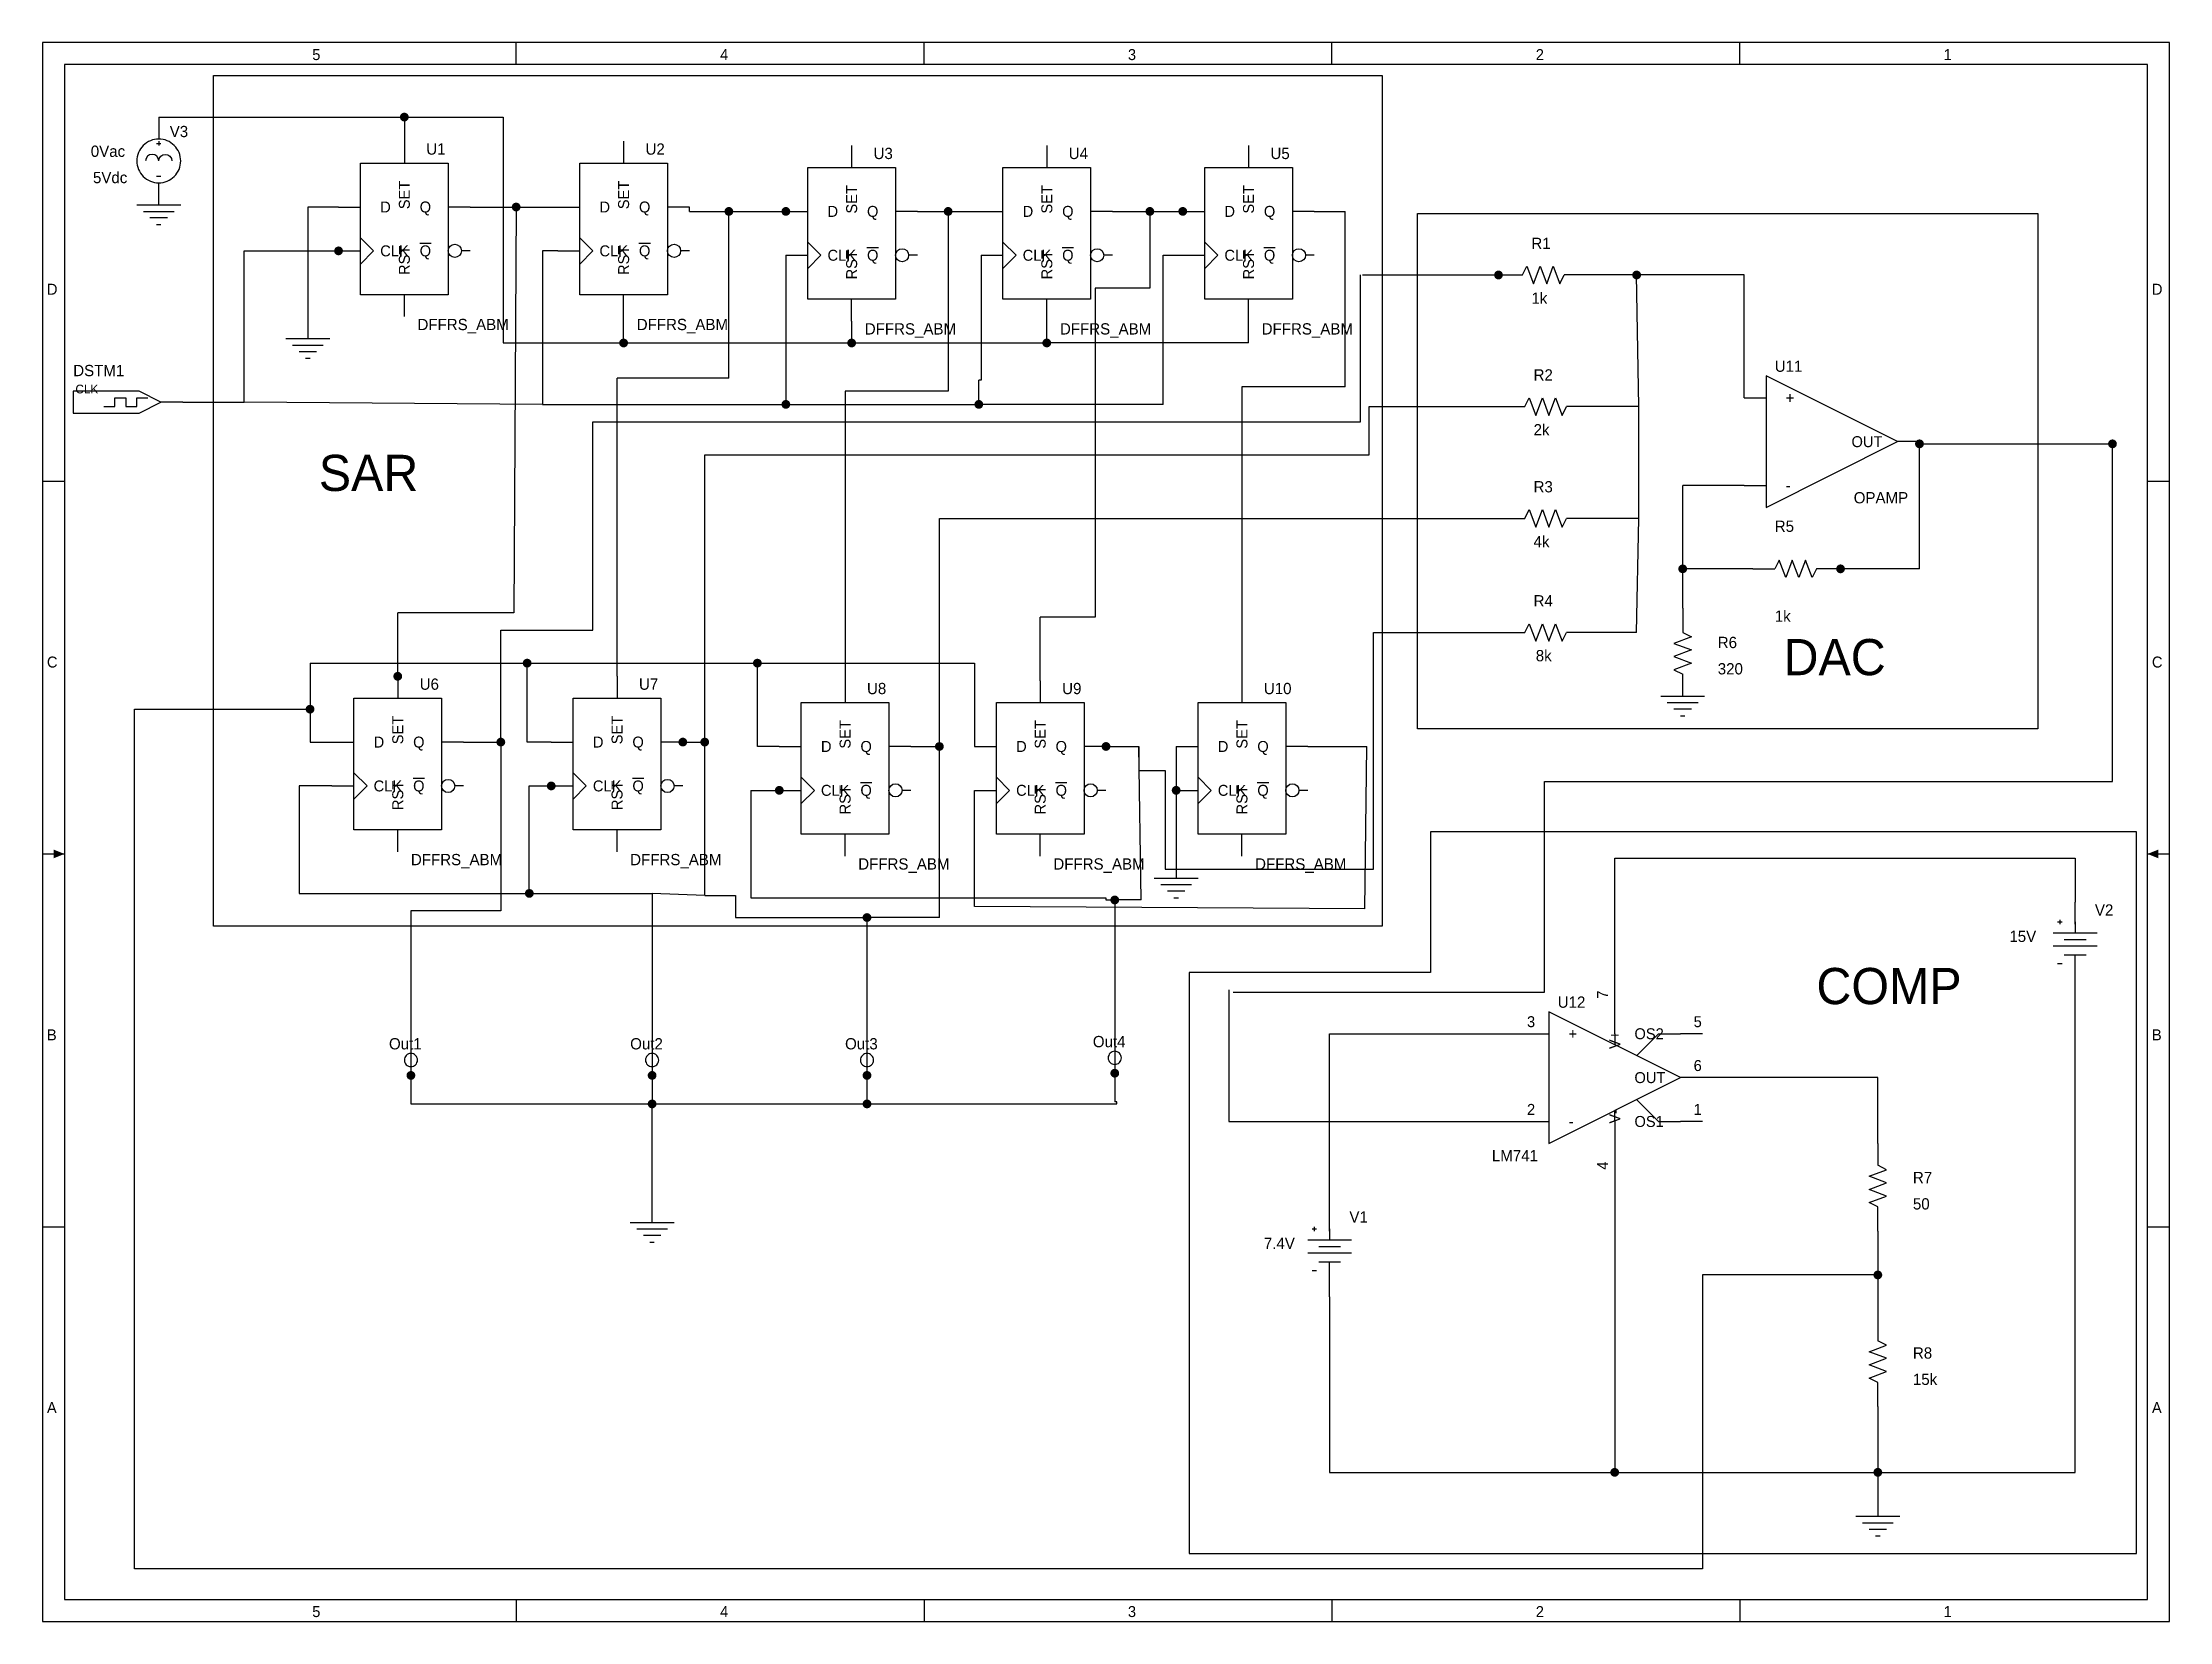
# Model space of a CAD drawing. Extents: x -0.1 to 9.6, y 0.1 to 7.3.
import ezdxf

# ---------------------------------------------------------------- set-up
doc = ezdxf.new("R2010")
doc.units = 0

msp = doc.modelspace()

# ---------------------------------------------------------------- linework, layer by layer
at = {"layer": 'COMMENTS'}
for points in [[(0.68, 7.15), (6.01, 7.15), (6.01, 3.27), (0.68, 3.27)], [(6.17, 6.52), (9, 6.52), (9, 4.17), (6.17, 4.17)]]:
    msp.add_lwpolyline(points, close=True, dxfattribs=at)
msp.add_lwpolyline([(9.28, 3.7), (6.23, 3.7), (6.23, 3.06), (5.13, 3.06), (5.13, 0.41), (9.45, 0.41), (9.45, 3.7), (9.28, 3.7)], dxfattribs=at)
at = {"layer": 'PARTS'}
for p, q in [((0.43, 6.96), (0.43, 6.86)), ((1.55, 6.85), (1.55, 6.75)), ((2.55, 6.85), (2.55, 6.75)), ((3.59, 6.83), (3.59, 6.73)), ((4.48, 6.83), (4.48, 6.73)), ((5.4, 6.83), (5.4, 6.73)), ((0.43, 6.56), (0.43, 6.66)), ((1.25, 6.55), (1.35, 6.55)), ((1.85, 6.55), (1.75, 6.55)), ((2.25, 6.55), (2.35, 6.55)), ((2.85, 6.55), (2.75, 6.55)), ((3.29, 6.53), (3.39, 6.53)), ((3.89, 6.53), (3.79, 6.53)), ((4.18, 6.53), (4.28, 6.53)), ((4.78, 6.53), (4.68, 6.53)), ((5.1, 6.53), (5.2, 6.53)), ((5.7, 6.53), (5.6, 6.53)), ((1.35, 6.41), (1.41, 6.35)), ((2.35, 6.41), (2.41, 6.35)), ((1.25, 6.35), (1.35, 6.35)), ((1.41, 6.35), (1.35, 6.29)), ((1.85, 6.35), (1.81, 6.35)), ((2.25, 6.35), (2.35, 6.35)), ((2.41, 6.35), (2.35, 6.29)), ((2.85, 6.35), (2.81, 6.35)), ((3.29, 6.33), (3.39, 6.33)), ((3.39, 6.39), (3.45, 6.33)), ((3.45, 6.33), (3.39, 6.27)), ((3.89, 6.33), (3.85, 6.33)), ((4.18, 6.33), (4.28, 6.33)), ((4.28, 6.39), (4.34, 6.33)), ((4.34, 6.33), (4.28, 6.27)), ((4.78, 6.33), (4.74, 6.33)), ((5.1, 6.33), (5.2, 6.33)), ((5.2, 6.39), (5.26, 6.33)), ((5.26, 6.33), (5.2, 6.27)), ((5.7, 6.33), (5.66, 6.33)), ((6.54, 6.24), (6.64, 6.24)), ((6.94, 6.24), (6.84, 6.24)), ((1.55, 6.05), (1.55, 6.15)), ((2.55, 6.05), (2.55, 6.15)), ((3.59, 6.03), (3.59, 6.13)), ((4.48, 6.03), (4.48, 6.13)), ((5.4, 6.03), (5.4, 6.13)), ((0.54, 5.66), (0.44, 5.66)), ((6.55, 5.64), (6.65, 5.64)), ((6.95, 5.64), (6.85, 5.64)), ((7.66, 5.68), (7.76, 5.68)), ((8.46, 5.48), (8.36, 5.48)), ((7.66, 5.28), (7.76, 5.28)), ((6.55, 5.13), (6.65, 5.13)), ((6.95, 5.13), (6.85, 5.13)), ((7.7, 4.9), (7.8, 4.9)), ((8.1, 4.9), (8, 4.9)), ((7.38, 4.72), (7.38, 4.62)), ((6.55, 4.61), (6.65, 4.61)), ((6.95, 4.61), (6.85, 4.61)), ((1.52, 4.41), (1.52, 4.31)), ((2.52, 4.41), (2.52, 4.31)), ((3.56, 4.39), (3.56, 4.29)), ((4.45, 4.39), (4.45, 4.29)), ((5.37, 4.39), (5.37, 4.29)), ((7.38, 4.32), (7.38, 4.42)), ((1.22, 4.11), (1.32, 4.11)), ((1.82, 4.11), (1.72, 4.11)), ((2.22, 4.11), (2.32, 4.11)), ((2.82, 4.11), (2.72, 4.11)), ((3.26, 4.09), (3.36, 4.09)), ((3.86, 4.09), (3.76, 4.09)), ((4.15, 4.09), (4.25, 4.09)), ((4.75, 4.09), (4.65, 4.09)), ((5.07, 4.09), (5.17, 4.09)), ((5.67, 4.09), (5.57, 4.09)), ((1.22, 3.91), (1.32, 3.91)), ((1.32, 3.97), (1.38, 3.91)), ((1.38, 3.91), (1.32, 3.85)), ((1.82, 3.91), (1.78, 3.91)), ((2.22, 3.91), (2.32, 3.91)), ((2.32, 3.97), (2.38, 3.91)), ((2.38, 3.91), (2.32, 3.85)), ((2.82, 3.91), (2.78, 3.91)), ((3.26, 3.89), (3.36, 3.89)), ((3.36, 3.95), (3.42, 3.89)), ((3.42, 3.89), (3.36, 3.83)), ((3.86, 3.89), (3.82, 3.89)), ((4.15, 3.89), (4.25, 3.89)), ((4.25, 3.95), (4.31, 3.89)), ((4.31, 3.89), (4.25, 3.83)), ((4.75, 3.89), (4.71, 3.89)), ((5.07, 3.89), (5.17, 3.89)), ((5.17, 3.95), (5.23, 3.89)), ((5.23, 3.89), (5.17, 3.83)), ((5.67, 3.89), (5.63, 3.89)), ((1.52, 3.61), (1.52, 3.71)), ((2.52, 3.61), (2.52, 3.71)), ((3.56, 3.59), (3.56, 3.69)), ((4.45, 3.59), (4.45, 3.69)), ((5.37, 3.59), (5.37, 3.69)), ((9.17, 2.98), (9.17, 3.08)), ((6.67, 2.78), (6.77, 2.78)), ((7.47, 2.78), (7.37, 2.78)), ((7.47, 2.58), (7.37, 2.58)), ((6.67, 2.38), (6.77, 2.38)), ((7.47, 2.38), (7.37, 2.38)), ((8.27, 2.28), (8.27, 2.18)), ((8.27, 1.88), (8.27, 1.98)), ((5.77, 1.58), (5.77, 1.68)), ((8.27, 1.48), (8.27, 1.38)), ((8.27, 1.08), (8.27, 1.18))]:
    msp.add_line(p, q, dxfattribs=at)
for points in [[(0.53, 6.76, 0.0985), (0.5224, 6.7983, 0.0985), (0.5007, 6.8307, 0.0985), (0.4683, 6.8524, 0.0985), (0.43, 6.86, 0.0985), (0.3917, 6.8524, 0.0985), (0.3593, 6.8307, 0.0985), (0.3376, 6.7983, 0.0985), (0.33, 6.76, 0.0985), (0.3376, 6.7217, 0.0985), (0.3593, 6.6893, 0.0985), (0.3917, 6.6676, 0.0985), (0.43, 6.66, 0.0985), (0.4683, 6.6676, 0.0985), (0.5007, 6.6893, 0.0985), (0.5224, 6.7217, 0.0985)], [(1.61, 2.66, 0.0985), (1.6077, 2.6715, 0.0985), (1.6012, 2.6812, 0.0985), (1.5915, 2.6877, 0.0985), (1.58, 2.69, 0.0985), (1.5685, 2.6877, 0.0985), (1.5588, 2.6812, 0.0985), (1.5523, 2.6715, 0.0985), (1.55, 2.66, 0.0985), (1.5523, 2.6485, 0.0985), (1.5588, 2.6388, 0.0985), (1.5685, 2.6323, 0.0985), (1.58, 2.63, 0.0985), (1.5915, 2.6323, 0.0985), (1.6012, 2.6388, 0.0985), (1.6077, 2.6485, 0.0985)], [(2.71, 2.66, 0.0985), (2.7077, 2.6715, 0.0985), (2.7012, 2.6812, 0.0985), (2.6915, 2.6877, 0.0985), (2.68, 2.69, 0.0985), (2.6685, 2.6877, 0.0985), (2.6588, 2.6812, 0.0985), (2.6523, 2.6715, 0.0985), (2.65, 2.66, 0.0985), (2.6523, 2.6485, 0.0985), (2.6588, 2.6388, 0.0985), (2.6685, 2.6323, 0.0985), (2.68, 2.63, 0.0985), (2.6915, 2.6323, 0.0985), (2.7012, 2.6388, 0.0985), (2.7077, 2.6485, 0.0985)], [(3.69, 2.66, 0.0985), (3.6877, 2.6715, 0.0985), (3.6812, 2.6812, 0.0985), (3.6715, 2.6877, 0.0985), (3.66, 2.69, 0.0985), (3.6485, 2.6877, 0.0985), (3.6388, 2.6812, 0.0985), (3.6323, 2.6715, 0.0985), (3.63, 2.66, 0.0985), (3.6323, 2.6485, 0.0985), (3.6388, 2.6388, 0.0985), (3.6485, 2.6323, 0.0985), (3.66, 2.63, 0.0985), (3.6715, 2.6323, 0.0985), (3.6812, 2.6388, 0.0985), (3.6877, 2.6485, 0.0985)], [(4.82, 2.67, 0.0985), (4.8177, 2.6815, 0.0985), (4.8112, 2.6912, 0.0985), (4.8015, 2.6977, 0.0985), (4.79, 2.7, 0.0985), (4.7785, 2.6977, 0.0985), (4.7688, 2.6912, 0.0985), (4.7623, 2.6815, 0.0985), (4.76, 2.67, 0.0985), (4.7623, 2.6585, 0.0985), (4.7688, 2.6488, 0.0985), (4.7785, 2.6423, 0.0985), (4.79, 2.64, 0.0985), (4.8015, 2.6423, 0.0985), (4.8112, 2.6488, 0.0985), (4.8177, 2.6585, 0.0985)]]:
    msp.add_lwpolyline(points, format="xyb", close=True, dxfattribs=at)
for points in [[(0.43, 6.76, 1), (0.37, 6.76)], [(0.43, 6.76, -1), (0.49, 6.76)]]:
    msp.add_lwpolyline(points, format="xyb", dxfattribs=at)
for points in [[(0.42, 6.84), (0.44, 6.84)], [(0.43, 6.85), (0.43, 6.83)], [(0.42, 6.69), (0.44, 6.69)], [(0.33, 6.56), (0.53, 6.56)], [(0.36, 6.53), (0.5, 6.53)], [(0.47, 6.5), (0.39, 6.5)], [(0.42, 6.47), (0.44, 6.47)], [(6.64, 6.24), (6.65, 6.24)], [(6.65, 6.24), (6.67, 6.28)], [(6.67, 6.28), (6.7, 6.2)], [(6.7, 6.2), (6.73, 6.28)], [(6.73, 6.28), (6.76, 6.2)], [(6.76, 6.2), (6.79, 6.28)], [(6.79, 6.28), (6.82, 6.2)], [(6.82, 6.2), (6.84, 6.24)], [(1.01, 5.95), (1.21, 5.95)], [(1.04, 5.92), (1.18, 5.92)], [(1.15, 5.89), (1.07, 5.89)], [(1.1, 5.86), (1.12, 5.86)], [(8.36, 5.48), (7.76, 5.78)], [(7.76, 5.78), (7.76, 5.18)], [(0.04, 5.71), (0.04, 5.61)], [(0.34, 5.71), (0.04, 5.71)], [(0.18, 5.64), (0.23, 5.64)], [(0.23, 5.64), (0.23, 5.68)], [(0.23, 5.68), (0.28, 5.68)], [(0.28, 5.68), (0.28, 5.64)], [(0.28, 5.64), (0.33, 5.64)], [(0.33, 5.64), (0.33, 5.68)], [(0.33, 5.68), (0.38, 5.68)], [(0.44, 5.66), (0.34, 5.71)], [(0.34, 5.61), (0.44, 5.66)], [(6.65, 5.64), (6.66, 5.64)], [(6.66, 5.64), (6.68, 5.68)], [(6.68, 5.68), (6.71, 5.6)], [(6.71, 5.6), (6.74, 5.68)], [(6.74, 5.68), (6.77, 5.6)], [(6.77, 5.6), (6.8, 5.68)], [(6.8, 5.68), (6.83, 5.6)], [(6.83, 5.6), (6.85, 5.64)], [(0.04, 5.61), (0.34, 5.61)], [(7.76, 5.18), (8.36, 5.48)], [(6.66, 5.13), (6.68, 5.17)], [(6.68, 5.17), (6.71, 5.09)], [(6.71, 5.09), (6.74, 5.17)], [(6.74, 5.17), (6.77, 5.09)], [(6.77, 5.09), (6.8, 5.17)], [(6.8, 5.17), (6.83, 5.09)], [(6.65, 5.13), (6.66, 5.13)], [(6.83, 5.09), (6.85, 5.13)], [(7.82, 4.94), (7.8, 4.9)], [(7.85, 4.86), (7.82, 4.94)], [(7.88, 4.94), (7.85, 4.86)], [(7.91, 4.86), (7.88, 4.94)], [(7.94, 4.94), (7.91, 4.86)], [(7.97, 4.86), (7.94, 4.94)], [(7.99, 4.9), (7.97, 4.86)], [(8, 4.9), (7.99, 4.9)], [(6.65, 4.61), (6.66, 4.61)], [(6.66, 4.61), (6.68, 4.65)], [(6.68, 4.65), (6.71, 4.57)], [(6.71, 4.57), (6.74, 4.65)], [(6.74, 4.65), (6.77, 4.57)], [(6.77, 4.57), (6.8, 4.65)], [(6.8, 4.65), (6.83, 4.57)], [(6.83, 4.57), (6.85, 4.61)], [(7.42, 4.59), (7.34, 4.56)], [(7.34, 4.56), (7.42, 4.53)], [(7.38, 4.62), (7.38, 4.61)], [(7.38, 4.61), (7.42, 4.59)], [(7.42, 4.53), (7.34, 4.5)], [(7.34, 4.5), (7.42, 4.47)], [(7.42, 4.47), (7.34, 4.44)], [(7.34, 4.44), (7.38, 4.42)], [(7.28, 4.32), (7.48, 4.32)], [(7.31, 4.29), (7.45, 4.29)], [(7.42, 4.26), (7.34, 4.26)], [(7.37, 4.23), (7.39, 4.23)], [(4.97, 3.49), (5.17, 3.49)], [(5, 3.46), (5.14, 3.46)], [(5.11, 3.43), (5.03, 3.43)], [(5.06, 3.4), (5.08, 3.4)], [(9.1, 3.3), (9.1, 3.28)], [(9.17, 3.28), (9.17, 3.38)], [(9.07, 3.24), (9.27, 3.24)], [(9.09, 3.29), (9.11, 3.29)], [(9.12, 3.21), (9.22, 3.21)], [(9.17, 3.29), (9.17, 3.24)], [(9.27, 3.18), (9.07, 3.18)], [(9.12, 3.14), (9.22, 3.14)], [(9.17, 3.08), (9.17, 3.14)], [(9.09, 3.1), (9.11, 3.1)], [(7.37, 2.58), (6.77, 2.88)], [(6.77, 2.88), (6.77, 2.28)], [(7.07, 2.78), (7.07, 2.88)], [(7.07, 2.78), (7.07, 2.73)], [(7.27, 2.78), (7.17, 2.68)], [(7.27, 2.78), (7.37, 2.78)], [(1.58, 2.63), (1.58, 2.59)], [(2.68, 2.63), (2.68, 2.59)], [(3.66, 2.63), (3.66, 2.59)], [(4.79, 2.64), (4.79, 2.6)], [(6.77, 2.28), (7.37, 2.58)], [(7.07, 2.38), (7.07, 2.43)], [(7.17, 2.48), (7.27, 2.38)], [(7.07, 2.38), (7.07, 2.28)], [(7.27, 2.38), (7.37, 2.38)], [(8.23, 2.13), (8.31, 2.16)], [(8.31, 2.16), (8.27, 2.18)], [(8.31, 2.1), (8.23, 2.13)], [(8.23, 2.07), (8.31, 2.1)], [(8.31, 2.04), (8.23, 2.07)], [(8.23, 2.01), (8.31, 2.04)], [(5.77, 1.88), (5.77, 1.98)], [(8.27, 1.99), (8.23, 2.01)], [(8.27, 1.98), (8.27, 1.99)], [(2.58, 1.92), (2.78, 1.92)], [(2.61, 1.89), (2.75, 1.89)], [(2.72, 1.86), (2.64, 1.86)], [(5.69, 1.89), (5.71, 1.89)], [(5.7, 1.9), (5.7, 1.88)], [(5.77, 1.89), (5.77, 1.84)], [(2.67, 1.83), (2.69, 1.83)], [(5.67, 1.84), (5.87, 1.84)], [(5.87, 1.78), (5.67, 1.78)], [(5.72, 1.81), (5.82, 1.81)], [(5.69, 1.7), (5.71, 1.7)], [(5.72, 1.74), (5.82, 1.74)], [(5.77, 1.68), (5.77, 1.74)], [(8.23, 1.33), (8.31, 1.36)], [(8.31, 1.36), (8.27, 1.38)], [(8.31, 1.3), (8.23, 1.33)], [(8.23, 1.27), (8.31, 1.3)], [(8.31, 1.24), (8.23, 1.27)], [(8.23, 1.21), (8.31, 1.24)], [(8.27, 1.19), (8.23, 1.21)], [(8.27, 1.18), (8.27, 1.19)], [(8.17, 0.58), (8.37, 0.58)], [(8.2, 0.55), (8.34, 0.55)], [(8.31, 0.52), (8.23, 0.52)], [(8.26, 0.49), (8.28, 0.49)]]:
    msp.add_lwpolyline(points, dxfattribs=at)
for points in [[(1.35, 6.75), (1.75, 6.75), (1.75, 6.15), (1.35, 6.15)], [(2.35, 6.75), (2.75, 6.75), (2.75, 6.15), (2.35, 6.15)], [(3.39, 6.73), (3.79, 6.73), (3.79, 6.13), (3.39, 6.13)], [(4.28, 6.73), (4.68, 6.73), (4.68, 6.13), (4.28, 6.13)], [(5.2, 6.73), (5.6, 6.73), (5.6, 6.13), (5.2, 6.13)], [(1.32, 4.31), (1.72, 4.31), (1.72, 3.71), (1.32, 3.71)], [(2.32, 4.31), (2.72, 4.31), (2.72, 3.71), (2.32, 3.71)], [(3.36, 4.29), (3.76, 4.29), (3.76, 3.69), (3.36, 3.69)], [(4.25, 4.29), (4.65, 4.29), (4.65, 3.69), (4.25, 3.69)], [(5.17, 4.29), (5.57, 4.29), (5.57, 3.69), (5.17, 3.69)]]:
    msp.add_lwpolyline(points, close=True, dxfattribs=at)
for centre in [(1.78, 6.35), (2.78, 6.35), (3.82, 6.33), (4.71, 6.33), (5.63, 6.33), (1.75, 3.91), (2.75, 3.91), (3.79, 3.89), (4.68, 3.89), (5.6, 3.89)]:
    msp.add_circle(centre, 0.03, dxfattribs=at)
at = {"layer": 'TITLE'}
for points in [[(-0.1, 0.1), (9.6, 0.1), (9.6, 7.3), (-0.1, 7.3)], [(0, 0.2), (9.5, 0.2), (9.5, 7.2), (0, 7.2)]]:
    msp.add_lwpolyline(points, close=True, dxfattribs=at)
for points in [[(2.06, 7.2), (2.06, 7.3)], [(3.92, 7.2), (3.92, 7.3)], [(5.78, 7.2), (5.78, 7.3)], [(7.64, 7.2), (7.64, 7.3)], [(-0.1, 5.3), (0, 5.3)], [(9.5, 5.3), (9.6, 5.3)], [(-0.1, 3.6), (0, 3.6)], [(9.5, 3.6), (9.6, 3.6)], [(-0.1, 1.9), (0, 1.9)], [(9.5, 1.9), (9.6, 1.9)], [(2.06, 0.2), (2.06, 0.1)], [(3.92, 0.2), (3.92, 0.1)], [(5.78, 0.2), (5.78, 0.1)], [(7.64, 0.2), (7.64, 0.1)]]:
    msp.add_lwpolyline(points, dxfattribs=at)
for points in [[(0, 3.6), (-0.05, 3.62), (-0.05, 3.58), (-0.05, 3.6)], [(0, 3.6), (-0.05, 3.62), (-0.05, 3.58), (-0.05, 3.6)], [(0, 3.6), (-0.05, 3.62), (-0.05, 3.58), (-0.05, 3.6)], [(9.5, 3.6), (9.55, 3.62), (9.55, 3.58), (9.55, 3.6)], [(9.5, 3.6), (9.55, 3.62), (9.55, 3.58), (9.55, 3.6)], [(9.5, 3.6), (9.55, 3.62), (9.55, 3.58), (9.55, 3.6)]]:
    msp.add_solid(points, dxfattribs=at)
at = {"layer": 'WIRE'}
for points in [[(0.43, 6.96), (1.55, 6.96)], [(1.55, 6.96), (2, 6.96)], [(1.55, 6.96), (1.55, 6.85)], [(2, 6.96), (2, 5.93)], [(1.25, 6.55), (1.11, 6.55)], [(1.11, 6.55), (1.11, 5.95)], [(1.85, 6.55), (2.06, 6.55)], [(2.06, 6.55), (2.05, 4.7)], [(2.06, 6.55), (2.25, 6.55)], [(2.85, 6.53), (2.85, 6.55)], [(2.85, 6.53), (3.03, 6.53)], [(3.03, 5.77), (3.03, 6.53)], [(3.03, 6.53), (3.29, 6.53)], [(3.29, 6.53), (3.31, 6.53)], [(3.89, 6.53), (4.03, 6.53)], [(4.03, 6.53), (4.03, 5.71)], [(4.03, 6.53), (4.18, 6.53)], [(4.78, 6.53), (4.95, 6.53)], [(4.95, 6.53), (4.95, 6.18)], [(4.95, 6.53), (5.1, 6.53)], [(5.1, 6.53), (5.11, 6.53)], [(5.7, 6.53), (5.84, 6.53)], [(5.84, 5.73), (5.84, 6.53)], [(0.82, 6.35), (1.25, 6.35)], [(0.82, 5.66), (0.82, 6.35)], [(1.25, 6.35), (1.26, 6.35)], [(2.25, 6.35), (2.18, 6.35)], [(2.18, 6.35), (2.18, 5.65)], [(3.29, 6.33), (3.29, 5.65)], [(4.18, 6.33), (4.18, 5.76)], [(5.01, 5.65), (5.01, 6.33)], [(5.01, 6.33), (5.1, 6.33)], [(5.91, 5.57), (5.91, 6.24)], [(5.92, 6.24), (6.54, 6.24)], [(6.55, 6.24), (6.54, 6.24)], [(7.17, 6.24), (6.94, 6.24)], [(7.66, 6.24), (7.17, 6.24)], [(7.18, 5.64), (7.17, 6.24)], [(7.66, 5.68), (7.66, 6.24)], [(4.7, 6.18), (4.7, 4.68)], [(4.95, 6.18), (4.7, 6.18)], [(2.55, 5.93), (2.55, 6.05)], [(3.59, 6.03), (3.59, 5.93)], [(4.48, 5.93), (4.48, 6.03)], [(5.4, 5.93), (5.4, 6.03)], [(2, 5.93), (2.55, 5.93)], [(2.55, 5.93), (3.59, 5.93)], [(3.59, 5.93), (4.48, 5.93)], [(5.4, 5.93), (4.48, 5.93)], [(2.52, 4.41), (2.52, 5.77)], [(3.03, 5.77), (2.52, 5.77)], [(4.17, 5.65), (4.17, 5.76)], [(4.18, 5.76), (4.17, 5.76)], [(5.84, 5.73), (5.37, 5.73)], [(5.37, 5.73), (5.37, 4.39)], [(0.54, 5.66), (0.82, 5.66)], [(2.18, 5.65), (0.82, 5.66)], [(2.18, 5.65), (3.29, 5.65)], [(3.29, 5.65), (4.17, 5.65)], [(4.03, 5.71), (3.56, 5.71)], [(3.56, 5.71), (3.56, 4.39)], [(5.01, 5.65), (4.17, 5.65)], [(5.95, 5.42), (5.95, 5.64)], [(5.95, 5.64), (6.55, 5.64)], [(7.18, 5.64), (6.95, 5.64)], [(7.18, 5.13), (7.18, 5.64)], [(2.41, 5.57), (5.91, 5.57)], [(2.41, 4.62), (2.41, 5.57)], [(8.46, 5.47), (8.46, 5.48)], [(8.46, 5.47), (9.34, 5.47)], [(8.46, 4.9), (8.46, 5.47)], [(9.34, 3.93), (9.34, 5.47)], [(9.34, 5.47), (9.35, 5.47)], [(2.92, 5.42), (5.95, 5.42)], [(2.92, 4.11), (2.92, 5.42)], [(7.38, 4.9), (7.38, 5.28)], [(7.66, 5.28), (7.38, 5.28)], [(3.99, 5.13), (6.55, 5.13)], [(3.99, 4.09), (3.99, 5.13)], [(7.18, 5.13), (6.95, 5.13)], [(7.17, 4.61), (7.18, 5.13)], [(7.38, 4.72), (7.38, 4.9)], [(7.7, 4.9), (7.38, 4.9)], [(8.1, 4.9), (8.09, 4.9)], [(8.46, 4.9), (8.1, 4.9)], [(1.52, 4.41), (1.52, 4.7)], [(2.05, 4.7), (1.52, 4.7)], [(4.45, 4.39), (4.45, 4.68)], [(4.7, 4.68), (4.45, 4.68)], [(1.99, 4.62), (2.41, 4.62)], [(1.99, 4.11), (1.99, 4.62)], [(5.97, 3.53), (5.97, 4.61)], [(5.97, 4.61), (6.55, 4.61)], [(7.17, 4.61), (6.95, 4.61)], [(1.12, 4.47), (1.12, 4.26)], [(1.12, 4.47), (2.11, 4.47)], [(2.11, 4.11), (2.11, 4.47)], [(2.11, 4.47), (3.16, 4.47)], [(3.16, 4.09), (3.16, 4.47)], [(3.16, 4.47), (4.15, 4.47)], [(4.15, 4.47), (4.15, 4.09)], [(1.52, 4.41), (1.52, 4.4)], [(0.32, 0.34), (0.32, 4.26)], [(0.32, 4.26), (1.12, 4.26)], [(1.12, 4.26), (1.12, 4.11)], [(1.12, 4.11), (1.22, 4.11)], [(1.82, 4.11), (1.99, 4.11)], [(1.99, 4.11), (1.99, 3.34)], [(2.22, 4.11), (2.11, 4.11)], [(2.81, 4.11), (2.82, 4.11)], [(2.82, 4.11), (2.92, 4.11)], [(2.92, 3.41), (2.92, 4.11)], [(3.26, 4.09), (3.16, 4.09)], [(3.86, 4.09), (3.99, 4.09)], [(3.99, 3.31), (3.99, 4.09)], [(4.74, 4.09), (4.75, 4.09)], [(4.75, 4.09), (4.9, 4.09)], [(4.91, 3.39), (4.9, 4.09)], [(4.9, 4.09), (4.9, 3.98)], [(5.07, 4.09), (5.07, 3.89)], [(5.67, 4.09), (5.94, 4.09)], [(5.93, 3.35), (5.94, 4.09)], [(4.9, 3.98), (5.02, 3.98)], [(5.02, 3.98), (5.02, 3.53)], [(1.22, 3.91), (1.07, 3.91)], [(1.07, 3.91), (1.07, 3.42)], [(2.12, 3.91), (2.22, 3.91)], [(2.12, 3.42), (2.12, 3.91)], [(2.22, 3.91), (2.23, 3.91)], [(3.13, 3.89), (3.13, 3.4)], [(3.13, 3.89), (3.26, 3.89)], [(3.26, 3.89), (3.27, 3.89)], [(4.15, 3.36), (4.15, 3.89)], [(5.07, 3.89), (5.07, 3.49)], [(6.75, 3.93), (9.34, 3.93)], [(6.75, 2.97), (6.75, 3.93)], [(5.02, 3.53), (5.97, 3.53)], [(7.07, 2.88), (7.07, 3.58)], [(7.07, 3.58), (9.17, 3.58)], [(9.17, 3.58), (9.17, 3.38)], [(1.07, 3.42), (2.12, 3.42)], [(2.12, 3.42), (2.68, 3.42)], [(2.68, 3.42), (2.68, 2.59)], [(2.92, 3.41), (2.68, 3.42)], [(2.92, 3.41), (3.06, 3.41)], [(3.06, 3.41), (3.06, 3.31)], [(3.13, 3.4), (4.75, 3.4)], [(4.75, 3.4), (4.75, 3.39)], [(1.58, 3.34), (1.58, 2.59)], [(1.99, 3.34), (1.58, 3.34)], [(3.06, 3.31), (3.66, 3.31)], [(3.99, 3.31), (3.66, 3.31)], [(3.66, 3.31), (3.66, 2.59)], [(5.93, 3.35), (4.15, 3.36)], [(4.75, 3.39), (4.79, 3.39)], [(4.91, 3.39), (4.79, 3.39)], [(4.79, 3.39), (4.79, 2.6)], [(5.31, 2.98), (5.31, 2.38)], [(5.33, 2.97), (6.75, 2.97)], [(9.17, 0.78), (9.17, 2.98)], [(5.77, 1.98), (5.77, 2.78)], [(5.77, 2.78), (6.67, 2.78)], [(1.58, 2.59), (1.58, 2.46)], [(2.68, 2.59), (2.68, 2.46)], [(3.66, 2.59), (3.66, 2.46)], [(4.79, 2.6), (4.79, 2.47)], [(8.27, 2.58), (7.47, 2.58)], [(8.27, 2.28), (8.27, 2.58)], [(1.58, 2.46), (2.68, 2.46)], [(2.68, 2.46), (3.66, 2.46)], [(2.68, 1.92), (2.68, 2.46)], [(3.66, 2.46), (4.8, 2.46)], [(4.8, 2.47), (4.79, 2.47)], [(4.8, 2.46), (4.8, 2.47)], [(5.31, 2.38), (6.67, 2.38)], [(7.07, 2.28), (7.07, 0.78)], [(8.27, 1.88), (8.27, 1.68)], [(8.27, 1.68), (7.47, 1.68)], [(7.47, 1.68), (7.47, 0.34)], [(8.27, 1.68), (8.27, 1.48)], [(5.77, 1.58), (5.77, 0.78)], [(8.27, 1.08), (8.27, 0.78)], [(5.77, 0.78), (7.07, 0.78)], [(7.07, 0.78), (8.27, 0.78)], [(8.27, 0.78), (9.17, 0.78)], [(8.27, 0.78), (8.27, 0.58)], [(7.47, 0.34), (0.32, 0.34)]]:
    msp.add_lwpolyline(points, dxfattribs=at)
at = {"layer": 'WIRE', "const_width": 0.02}
for points in [[(1.54, 6.96, 1), (1.56, 6.96, 1)], [(2.05, 6.55, 1), (2.07, 6.55, 1)], [(3.02, 6.53, 1), (3.04, 6.53, 1)], [(3.28, 6.53, 1), (3.3, 6.53, 1)], [(4.02, 6.53, 1), (4.04, 6.53, 1)], [(4.94, 6.53, 1), (4.96, 6.53, 1)], [(5.09, 6.53, 1), (5.11, 6.53, 1)], [(1.24, 6.35, 1), (1.26, 6.35, 1)], [(6.53, 6.24, 1), (6.55, 6.24, 1)], [(7.16, 6.24, 1), (7.18, 6.24, 1)], [(2.54, 5.93, 1), (2.56, 5.93, 1)], [(3.58, 5.93, 1), (3.6, 5.93, 1)], [(4.47, 5.93, 1), (4.49, 5.93, 1)], [(3.28, 5.65, 1), (3.3, 5.65, 1)], [(4.16, 5.65, 1), (4.18, 5.65, 1)], [(8.45, 5.47, 1), (8.47, 5.47, 1)], [(9.33, 5.47, 1), (9.35, 5.47, 1)], [(7.37, 4.9, 1), (7.39, 4.9, 1)], [(8.09, 4.9, 1), (8.11, 4.9, 1)], [(2.1, 4.47, 1), (2.12, 4.47, 1)], [(3.15, 4.47, 1), (3.17, 4.47, 1)], [(1.51, 4.41, 1), (1.53, 4.41, 1)], [(1.11, 4.26, 1), (1.13, 4.26, 1)], [(1.98, 4.11, 1), (2, 4.11, 1)], [(2.81, 4.11, 1), (2.83, 4.11, 1)], [(2.91, 4.11, 1), (2.93, 4.11, 1)], [(3.98, 4.09, 1), (4, 4.09, 1)], [(4.74, 4.09, 1), (4.76, 4.09, 1)], [(2.21, 3.91, 1), (2.23, 3.91, 1)], [(3.25, 3.89, 1), (3.27, 3.89, 1)], [(5.06, 3.89, 1), (5.08, 3.89, 1)], [(2.11, 3.42, 1), (2.13, 3.42, 1)], [(4.78, 3.39, 1), (4.8, 3.39, 1)], [(3.65, 3.31, 1), (3.67, 3.31, 1)], [(4.78, 2.6, 1), (4.8, 2.6, 1)], [(1.57, 2.59, 1), (1.59, 2.59, 1)], [(2.67, 2.59, 1), (2.69, 2.59, 1)], [(3.65, 2.59, 1), (3.67, 2.59, 1)], [(2.67, 2.46, 1), (2.69, 2.46, 1)], [(3.65, 2.46, 1), (3.67, 2.46, 1)], [(8.26, 1.68, 1), (8.28, 1.68, 1)], [(7.06, 0.78, 1), (7.08, 0.78, 1)], [(8.26, 0.78, 1), (8.28, 0.78, 1)]]:
    msp.add_lwpolyline(points, format="xyb", close=True, dxfattribs=at)

# ---------------------------------------------------------------- texts
at = {"layer": 'COMMENTS'}
for s, p in [('SAR', (1.16, 5.255)), ('DAC', (7.84, 4.415)), ('COMP', (7.99, 2.915))]:
    msp.add_text(s, height=0.165, dxfattribs=at).set_placement(p)
at = {"layer": 'PARTS'}
for s, p in [('SET', (1.575, 6.54)), ('SET', (2.575, 6.54)), ('SET', (3.615, 6.52)), ('SET', (4.505, 6.52)), ('SET', (5.425, 6.52)), ('RST', (1.575, 6.24)), ('RST', (2.575, 6.24)), ('RST', (3.615, 6.22)), ('RST', (4.505, 6.22)), ('RST', (5.425, 6.22)), ('SET', (1.545, 4.1)), ('SET', (2.545, 4.1)), ('SET', (3.585, 4.08)), ('SET', (4.475, 4.08)), ('SET', (5.395, 4.08)), ('RST', (1.545, 3.8)), ('RST', (2.545, 3.8)), ('RST', (3.585, 3.78)), ('RST', (4.475, 3.78)), ('RST', (5.395, 3.78)), ('7', (7.04, 2.94)), ('V+', (7.095, 2.71)), ('V-', (7.095, 2.37)), ('4', (7.04, 2.16))]:
    msp.add_text(s, height=0.05, rotation=90, dxfattribs=at).set_placement(p)
for s, p in [('D', (1.44, 6.525)), ('Q', (1.62, 6.525)), ('D', (2.44, 6.525)), ('Q', (2.62, 6.525)), ('D', (3.48, 6.505)), ('Q', (3.66, 6.505)), ('D', (4.37, 6.505)), ('Q', (4.55, 6.505)), ('D', (5.29, 6.505)), ('Q', (5.47, 6.505)), ('CLK', (1.44, 6.325)), ('%%oQ%%o', (1.62, 6.325)), ('CLK', (2.44, 6.325)), ('%%oQ%%o', (2.62, 6.325)), ('CLK', (3.48, 6.305)), ('%%oQ%%o', (3.66, 6.305)), ('CLK', (4.37, 6.305)), ('%%oQ%%o', (4.55, 6.305)), ('CLK', (5.29, 6.305)), ('%%oQ%%o', (5.47, 6.305)), ('+', (7.85, 5.655)), ('OUT', (8.15, 5.455)), ('-', (7.85, 5.255)), ('D', (1.41, 4.085)), ('Q', (1.59, 4.085)), ('D', (2.41, 4.085)), ('Q', (2.59, 4.085)), ('D', (3.45, 4.065)), ('Q', (3.63, 4.065)), ('D', (4.34, 4.065)), ('Q', (4.52, 4.065)), ('D', (5.26, 4.065)), ('Q', (5.44, 4.065)), ('CLK', (1.41, 3.885)), ('%%oQ%%o', (1.59, 3.885)), ('CLK', (2.41, 3.885)), ('%%oQ%%o', (2.59, 3.885)), ('CLK', (3.45, 3.865)), ('%%oQ%%o', (3.63, 3.865)), ('CLK', (4.34, 3.865)), ('%%oQ%%o', (4.52, 3.865)), ('CLK', (5.26, 3.865)), ('%%oQ%%o', (5.44, 3.865)), ('3', (6.67, 2.81)), ('5', (7.43, 2.81)), ('+', (6.86, 2.755)), ('OS2', (7.16, 2.755)), ('6', (7.43, 2.61)), ('OUT', (7.16, 2.555)), ('2', (6.67, 2.41)), ('1', (7.43, 2.41)), ('-', (6.86, 2.355)), ('OS1', (7.16, 2.355))]:
    msp.add_text(s, height=0.05, dxfattribs=at).set_placement(p)
at = {"layer": 'PARTTEXT'}
for s, height, p in [('V3', 0.0514, (0.48, 6.8686)), ('0Vac', 0.0514, (0.12, 6.7786)), ('U1', 0.0514, (1.65, 6.7886)), ('U2', 0.0514, (2.65, 6.7886)), ('U3', 0.0514, (3.69, 6.7686)), ('U4', 0.0514, (4.58, 6.7686)), ('U5', 0.0514, (5.5, 6.7686)), ('5Vdc', 0.0514, (0.13, 6.6586)), ('R1', 0.0514, (6.69, 6.3586)), ('1k', 0.0514, (6.69, 6.1086)), ('DFFRS_ABM', 0.0514, (1.61, 5.9886)), ('DFFRS_ABM', 0.0514, (2.61, 5.9886)), ('DFFRS_ABM', 0.0514, (3.65, 5.9686)), ('DFFRS_ABM', 0.0514, (4.54, 5.9686)), ('DFFRS_ABM', 0.0514, (5.46, 5.9686)), ('DSTM1', 0.0514, (0.04, 5.7786)), ('U11', 0.0514, (7.8, 5.7986)), ('CLK', 0.04, (0.05, 5.7)), ('R2', 0.0514, (6.7, 5.7586)), ('2k', 0.0514, (6.7, 5.5086)), ('R3', 0.0514, (6.7, 5.2486)), ('OPAMP', 0.0514, (8.16, 5.1986)), ('4k', 0.0514, (6.7, 4.9986)), ('R5', 0.0514, (7.8, 5.0686)), ('R4', 0.0514, (6.7, 4.7286)), ('1k', 0.0514, (7.8, 4.6586)), ('R6', 0.0514, (7.54, 4.5386)), ('8k', 0.0514, (6.71, 4.4786)), ('320', 0.0514, (7.54, 4.4186)), ('U6', 0.0514, (1.62, 4.3486)), ('U7', 0.0514, (2.62, 4.3486)), ('U8', 0.0514, (3.66, 4.3286)), ('U9', 0.0514, (4.55, 4.3286)), ('U10', 0.0514, (5.47, 4.3286)), ('DFFRS_ABM', 0.0514, (1.58, 3.5486)), ('DFFRS_ABM', 0.0514, (2.58, 3.5486)), ('DFFRS_ABM', 0.0514, (3.62, 3.5286)), ('DFFRS_ABM', 0.0514, (4.51, 3.5286)), ('DFFRS_ABM', 0.0514, (5.43, 3.5286)), ('V2', 0.0514, (9.26, 3.3186)), ('15V', 0.0514, (8.87, 3.1986)), ('U12', 0.0514, (6.81, 2.8986)), ('Out1', 0.0514, (1.48, 2.7086)), ('Out2', 0.0514, (2.58, 2.7086)), ('Out3', 0.0514, (3.56, 2.7086)), ('Out4', 0.0514, (4.69, 2.7186)), ('LM741', 0.0514, (6.51, 2.1986)), ('R7', 0.0514, (8.43, 2.0986)), ('V1', 0.0514, (5.86, 1.9186)), ('50', 0.0514, (8.43, 1.9786)), ('7.4V', 0.0514, (5.47, 1.7986)), ('R8', 0.0514, (8.43, 1.2986)), ('15k', 0.0514, (8.43, 1.1786))]:
    msp.add_text(s, height=height, dxfattribs=at).set_placement(p)
at = {"layer": 'TITLE'}
for s, p in [('5', (1.13, 7.22)), ('4', (2.99, 7.22)), ('3', (4.85, 7.22)), ('2', (6.71, 7.22)), ('1', (8.57, 7.22)), ('D', (-0.08, 6.15)), ('D', (9.52, 6.15)), ('C', (-0.08, 4.45)), ('C', (9.52, 4.45)), ('B', (-0.08, 2.75)), ('B', (9.52, 2.75)), ('A', (-0.08, 1.05)), ('A', (9.52, 1.05)), ('5', (1.13, 0.12)), ('4', (2.99, 0.12)), ('3', (4.85, 0.12)), ('2', (6.71, 0.12)), ('1', (8.57, 0.12))]:
    msp.add_text(s, height=0.05, dxfattribs=at).set_placement(p)

doc.saveas('drawing.dxf')
